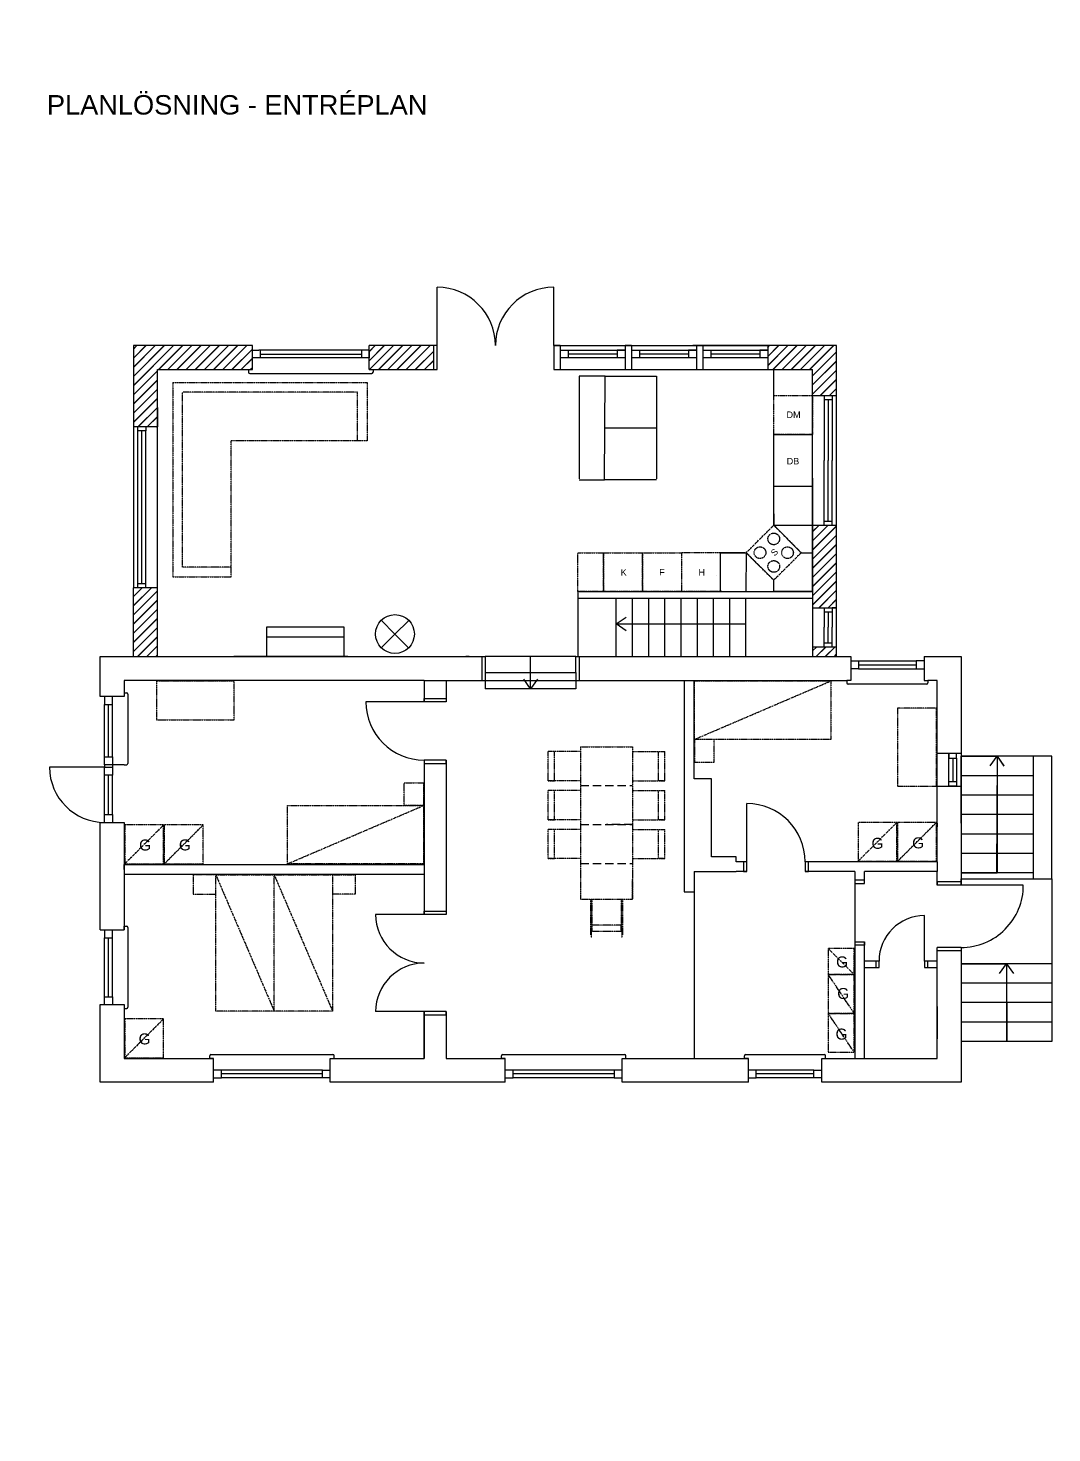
# Model space of a CAD drawing. Header units: millimetres. Extents: x -50011 to 90899, y -58634 to 500399.
# Drawn here: x 248 to 16039, y 220760 to 242429 of the extents above; entities that cross this region are included whole.
import ezdxf

# ---------------------------------------------------------------- set-up
doc = ezdxf.new("R2010")
doc.units = ezdxf.units.MM
doc.linetypes.add('DASHED', pattern=[19.05, 12.7, -6.35])
doc.linetypes.add('PHANTOM2', pattern=[31.75, 15.875, -3.175, 3.175, -3.175, 3.175, -3.175])
doc.layers.get('0').update_dxf_attribs({"color": 1})
for name, color, linetype in [('Angivelser', 7, 'Continuous'), ('Fönser - Revision', 1, 'Continuous'), ('Fönster', 1, 'Continuous'), ('Grundritningar', 1, 'Continuous'), ('Möbler', 4, 'PHANTOM2'), ('Rumsavdelare', 3, 'FENCELINE1')]:
    doc.layers.add(name, color=color, linetype=linetype)
doc.styles.get("Standard").update_dxf_attribs({"font": 'Arial.ttf', "height": 170})
doc.linetypes.add('FENCELINE1', pattern='A,6.35,-2.54,[133,ltypeshp.shx,S=2.54,R=0,X=-2.54,Y=0],-2.54,25.4', length=36.83)
doc.dimstyles.new('ISO-25', dxfattribs={"dimscale": 10, "dimtxt": 2.5, "dimasz": 15, "dimexe": 10, "dimexo": 0.625, "dimgap": 15, "dimtad": 1, "dimlfac": 0.001, "dimtxsty": 'Standard', "dimblk": 'OBLIQUE', "dimblk1": 'OBLIQUE', "dimblk2": 'OBLIQUE', "dimcen": 20, "dimdle": 10, "dimadec": 0, "dimazin": 0, "dimtfac": 1, "dimtmove": 0, "dimatfit": 3, "dimldrblk": 'OPEN90', "dimfxl": 1, "dimarcsym": 0})

# ---------------------------------------------------------------- blocks, each defined once
blk = doc.blocks.new('_Oblique')
at = {"color": 0, "linetype": 'ByBlock', "lineweight": -2}
blk.add_line((-0.5, -0.5), (0.5, 0.5), dxfattribs=at)

msp = doc.modelspace()

# ---------------------------------------------------------------- hatches: boundary and pattern name
at = {"layer": 'Grundritningar', "ltscale": 100}
h = msp.add_hatch(dxfattribs=at)
h.set_pattern_fill('JIS_LC_20', color=256, scale=5)
h.paths.add_polyline_path([(6428.375, 390745.568), (8139.969, 390745.568), (8139.969, 391115.568), (6058.375, 391115.568), (6058.375, 384896.461), (6058.375, 382416.461), (6058.375, 381356.461), (6428.375, 381356.461), (6428.375, 384896.461), (6428.375, 385196.461)])
h.paths.add_polyline_path([(12402.879, 391115.568), (11339.969, 391115.568), (11339.969, 390745.568), (11389.969, 390745.568), (12032.879, 390745.568), (12032.879, 386196.461), (12032.879, 385380.725), (12402.879, 385380.725), (12402.879, 385396.461), (12402.879, 390771.304)])
h.paths.add_polyline_path([(11812.612, 361164.769), (11812.612, 361509.033), (10749.702, 361509.033), (10749.702, 361139.033), (10799.702, 361139.033), (11442.612, 361139.033), (11442.612, 357714.769), (11442.612, 356899.033), (11812.612, 356899.033), (11812.612, 356914.769)])
h.paths.add_polyline_path([(4863.558, 361139.033), (5599.702, 361139.033), (5599.702, 361509.033), (4493.558, 361509.033), (4493.558, 356414.769), (4863.558, 356414.769), (4863.558, 356714.769)])
h.paths.add_polyline_path([(4863.558, 353934.769), (4493.558, 353934.769), (4493.558, 352874.769), (4863.558, 352874.769)])
h.paths.add_polyline_path([(6604.389, 331533.61), (5498.245, 331533.61), (5498.245, 330279.346), (5868.245, 330279.346), (5868.245, 331163.61), (6604.389, 331163.61)])
h.paths.add_polyline_path([(12817.299, 331533.61), (11754.389, 331533.61), (11754.389, 331163.61), (11804.389, 331163.61), (12447.299, 331163.61), (12447.299, 330763.61), (12447.299, 330763.61), (12817.299, 330763.61), (12817.299, 330779.346), (12817.299, 331189.346)])
h.paths.add_polyline_path([(12817.299, 328763.61), (12447.299, 328763.61), (12447.299, 327739.346), (12447.299, 327489.346), (12817.299, 327489.346)])
h.paths.add_polyline_path([(5868.245, 327799.346), (5498.245, 327799.346), (5498.245, 326739.346), (5868.245, 326739.346)])
h.paths.add_polyline_path([(13894.931, 305305.95), (12105.172, 305305.95), (12105.172, 304935.95), (12155.172, 304935.95), (13524.931, 304935.95), (13524.931, 304535.95), (13524.931, 304535.95), (13894.931, 304535.95), (13894.931, 304785.95)])
h.paths.add_polyline_path([(6955.172, 305305.95), (4569.931, 305305.95), (4569.931, 304935.95), (6955.172, 304935.95)])
h.paths.add_polyline_path([(2769.931, 305305.95), (1112.471, 305305.95), (1112.471, 304051.686), (1482.471, 304051.686), (1482.471, 304351.686), (1482.471, 304935.95), (2769.931, 304935.95)])
h.paths.add_polyline_path([(1482.471, 301571.686), (1112.471, 301571.686), (1112.471, 300141.686), (8104.931, 300141.686), (8104.931, 299394.682), (8474.931, 299394.682), (8474.931, 300511.686), (1482.471, 300511.686)])
h.paths.add_polyline_path([(13894.931, 302535.95), (13524.931, 302535.95), (13524.931, 300394.682), (13524.931, 300144.682), (13894.931, 300144.682)])
h.paths.add_polyline_path([(12176.583, 278428.432), (11806.583, 278428.432), (11806.583, 277404.168), (11806.583, 277154.168), (12176.583, 277154.168)])
h.paths.add_polyline_path([(12176.583, 281198.432), (11113.673, 281198.432), (11113.673, 280828.432), (11163.673, 280828.432), (11806.583, 280828.432), (11806.583, 280428.432), (11806.583, 280428.432), (12176.583, 280428.432), (12176.583, 280444.168), (12176.583, 280854.168)])
h.paths.add_polyline_path([(5963.673, 281198.432), (4711.334, 281198.432), (4711.334, 280828.432), (5963.673, 280828.432)])
h.paths.add_polyline_path([(2911.334, 281198.432), (1075.633, 281198.432), (1075.633, 279944.168), (1445.633, 279944.168), (1445.633, 280828.432), (2911.334, 280828.432)])
h.paths.add_polyline_path([(1445.633, 277464.168), (1075.633, 277464.168), (1075.633, 276404.168), (1445.633, 276404.168)])
h.paths.add_polyline_path([(12645.365, 259294.914), (11582.455, 259294.914), (11582.455, 258924.914), (11632.455, 258924.914), (12275.365, 258924.914), (12275.365, 258524.914), (12645.365, 258524.914), (12645.365, 258540.65), (12645.365, 258950.65)])
h.paths.add_polyline_path([(12645.365, 256524.914), (12275.365, 256524.914), (12275.365, 255500.65), (12275.365, 255250.65), (12645.365, 255250.65)])
h.paths.add_polyline_path([(3634.619, 259294.914), (1798.918, 259294.914), (1798.918, 258040.65), (2168.918, 258040.65), (2168.918, 258924.914), (3634.619, 258924.914)])
h.paths.add_polyline_path([(6432.455, 259294.914), (5434.619, 259294.914), (5434.619, 258924.914), (6432.455, 258924.914)])
h.paths.add_polyline_path([(2168.918, 255560.65), (1798.918, 255560.65), (1798.918, 254500.65), (2168.918, 254500.65)])
h.paths.add_polyline_path([(12718.912, 237531.632), (11656.001, 237531.632), (11656.001, 237161.632), (11706.001, 237161.632), (12348.912, 237161.632), (12348.912, 236761.632), (12718.912, 236761.632), (12718.912, 236777.368), (12718.912, 237187.368)])
h.paths.add_polyline_path([(3708.166, 237531.632), (1872.465, 237531.632), (1872.465, 236277.368), (2242.465, 236277.368), (2242.465, 237161.632), (3708.166, 237161.632)])
h.paths.add_polyline_path([(6506.001, 237531.632), (5508.166, 237531.632), (5508.166, 237161.632), (6506.001, 237161.632)])
h.paths.add_polyline_path([(2242.465, 233797.368), (1872.465, 233797.368), (1872.465, 232737.368), (2242.465, 232737.368)])
h.paths.add_polyline_path([(12718.912, 234761.632), (12348.912, 234761.632), (12348.912, 233737.368), (12348.912, 233487.368), (12718.912, 233487.368)])
h.paths.add_polyline_path([(12718.912, 232887.368), (12348.912, 232887.368), (12348.912, 232737.368), (12718.912, 232737.368)])
h.paths.add_polyline_path([(12204.872, 211409.63), (11141.961, 211409.63), (11141.961, 211039.63), (11191.961, 211039.63), (11834.872, 211039.63), (11834.872, 210639.63), (12204.872, 210639.63), (12204.872, 210655.366), (12204.872, 211065.366)])
h.paths.add_polyline_path([(12204.872, 208639.63), (11834.872, 208639.63), (11834.872, 207615.366), (11834.872, 207365.366), (12204.872, 207365.366)])
h.paths.add_polyline_path([(12204.872, 206765.366), (11834.872, 206765.366), (11834.872, 206615.366), (12204.872, 206615.366)])
h.paths.add_polyline_path([(2116.806, 211039.63), (3194.126, 211039.63), (3194.126, 211409.63), (1746.806, 211409.63), (1746.806, 210155.366), (2116.806, 210155.366)])
h.paths.add_polyline_path([(2116.806, 207675.366), (1746.806, 207675.366), (1746.806, 206615.366), (2116.806, 206615.366)])
h.paths.add_polyline_path([(5991.961, 211409.63), (4994.126, 211409.63), (4994.126, 211039.63), (5991.961, 211039.63)])
h.paths.add_polyline_path([(6163.577, 179246.954), (5165.741, 179246.954), (5165.741, 178876.954), (6163.577, 178876.954)])
h.paths.add_polyline_path([(3365.741, 179246.954), (1918.421, 179246.954), (1918.421, 177992.69), (2288.421, 177992.69), (2288.421, 178876.954), (3365.741, 178876.954)])
h.paths.add_polyline_path([(2288.421, 175512.69), (1918.421, 175512.69), (1918.421, 174452.69), (2288.421, 174452.69)])
h.paths.add_polyline_path([(12376.487, 179246.954), (11313.577, 179246.954), (11313.577, 178876.954), (11363.577, 178876.954), (12006.487, 178876.954), (12006.487, 178476.954), (12376.487, 178476.954), (12376.487, 178492.69), (12376.487, 178902.69)])
h.paths.add_polyline_path([(12376.487, 176476.954), (12006.487, 176476.954), (12006.487, 175452.69), (12006.487, 175202.69), (12376.487, 175202.69)])
h.paths.add_polyline_path([(12376.487, 174602.69), (12006.487, 174602.69), (12006.487, 174452.69), (12376.487, 174452.69)])
h.paths.add_polyline_path([(7536.154, 150197.712), (6079.149, 150197.712), (6079.149, 149827.712), (7536.154, 149827.712)])
h.paths.add_polyline_path([(4279.149, 150197.712), (2389.064, 150197.712), (2389.064, 148943.448), (2759.064, 148943.448), (2759.064, 149827.712), (4279.149, 149827.712)])
h.paths.add_polyline_path([(2759.064, 146463.448), (2389.064, 146463.448), (2389.064, 145403.448), (2759.064, 145403.448)])
h.paths.add_polyline_path([(13749.064, 147427.712), (13379.064, 147427.712), (13379.064, 146403.448), (13379.064, 146153.448), (13749.064, 146153.448)])
h.paths.add_polyline_path([(13749.064, 150197.712), (12686.154, 150197.712), (12686.154, 149827.712), (12736.154, 149827.712), (13379.064, 149827.712), (13379.064, 149427.712), (13749.064, 149427.712), (13749.064, 149443.448), (13749.064, 149853.448)])
h.paths.add_polyline_path([(13749.064, 145553.448), (13379.064, 145553.448), (13379.064, 145403.448), (13749.064, 145403.448)])
h.paths.add_polyline_path([(3398.249, 116388.187), (618.427, 116388.187), (618.427, 117448.187), (248.427, 117448.187), (248.427, 116018.187), (3398.249, 116018.187)])
h.paths.add_polyline_path([(2383.427, 121182.451), (248.427, 121182.451), (248.427, 119928.187), (618.427, 119928.187), (618.427, 120228.187), (618.427, 120812.451), (2383.427, 120812.451)])
h.paths.add_polyline_path([(6568.668, 121182.451), (4183.427, 121182.451), (4183.427, 120812.451), (6568.668, 120812.451)])
h.paths.add_polyline_path([(13508.427, 121182.451), (11718.668, 121182.451), (11718.668, 120812.451), (11768.668, 120812.451), (13138.427, 120812.451), (13138.427, 120412.451), (13508.427, 120412.451), (13508.427, 120428.187), (13508.427, 120838.187)])
h.paths.add_polyline_path([(13508.427, 118412.451), (13138.427, 118412.451), (13138.427, 117388.187), (13138.427, 117138.187), (13508.427, 117138.187)])
h.paths.add_polyline_path([(13508.427, 116538.187), (13138.427, 116538.187), (13138.427, 116388.187), (13508.427, 116388.187)])
h.paths.add_polyline_path([(768.422, 116451.806), (768.422, 116998.334), (418.125, 116998.334), (418.125, 116451.806)], flags=25)
h.paths.add_polyline_path([(765.467, 120017.7), (765.467, 120564.228), (415.171, 120564.228), (415.171, 120017.7)], flags=25)
h.paths.add_polyline_path([(764.875, 119734.923), (764.875, 120281.451), (414.579, 120281.451), (414.579, 119734.923)], flags=9)

# ---------------------------------------------------------------- linework, layer by layer
at = {"layer": 'Fönser - Revision', "ltscale": 100}
for p, q in [((8356.001, 237531.632), (8456.001, 237531.632)), ((9456.001, 237531.632), (9556.001, 237531.632)), ((10556.001, 237531.632), (10656.001, 237531.632)), ((11656.001, 237161.632), (11706.001, 237161.632))]:
    msp.add_line(p, q, dxfattribs=at)
at = {"layer": 'Fönster', "ltscale": 100}
for p, q in [((8456.001, 237531.632), (8456.001, 237161.632)), ((8456.001, 237531.632), (9456.001, 237531.632)), ((9556.001, 237531.632), (9556.001, 237161.632)), ((9556.001, 237531.632), (10556.001, 237531.632)), ((10656.001, 237531.632), (10656.001, 237161.632)), ((10656.001, 237531.632), (11656.001, 237531.632)), ((11656.001, 237531.632), (11656.001, 237161.632)), ((8456.001, 237461.632), (9456.001, 237461.632)), ((9456.001, 237461.632), (9336.001, 237461.632)), ((9336.001, 237461.632), (9336.001, 237341.632)), ((9456.001, 237461.632), (9456.001, 237341.632)), ((9556.001, 237461.632), (10556.001, 237461.632)), ((10556.001, 237461.632), (10436.001, 237461.632)), ((10436.001, 237461.632), (10436.001, 237341.632)), ((10556.001, 237461.632), (10556.001, 237341.632)), ((10656.001, 237461.632), (11656.001, 237461.632)), ((11656.001, 237461.632), (11536.001, 237461.632)), ((11536.001, 237461.632), (11536.001, 237341.632)), ((11656.001, 237461.632), (11656.001, 237341.632)), ((8456.001, 237161.632), (9456.001, 237161.632)), ((9556.001, 237161.632), (10556.001, 237161.632)), ((10656.001, 237161.632), (11656.001, 237161.632))]:
    msp.add_line(p, q, dxfattribs=at)
at = {"layer": 'Fönster'}
for p, q in [((9456.001, 237531.632), (9456.001, 237161.632)), ((10556.001, 237531.632), (10556.001, 237161.632)), ((8456.001, 237461.632), (8576.001, 237461.632)), ((8576.001, 237341.632), (8456.001, 237341.632)), ((8576.001, 237461.632), (8576.001, 237341.632)), ((9336.001, 237401.632), (8576.001, 237401.632)), ((9456.001, 237341.632), (8576.001, 237341.632)), ((9556.001, 237461.632), (9676.001, 237461.632)), ((9676.001, 237341.632), (9556.001, 237341.632)), ((9676.001, 237461.632), (9676.001, 237341.632)), ((10436.001, 237401.632), (9676.001, 237401.632)), ((10556.001, 237341.632), (9676.001, 237341.632)), ((10656.001, 237461.632), (10776.001, 237461.632)), ((10776.001, 237341.632), (10656.001, 237341.632)), ((10776.001, 237461.632), (10776.001, 237341.632)), ((11536.001, 237401.632), (10776.001, 237401.632)), ((11656.001, 237341.632), (10776.001, 237341.632))]:
    msp.add_line(p, q, dxfattribs=at)
at = {"layer": 'Grundritningar'}
for p, q in [((6556.001, 237531.632), (6556.001, 238431.632)), ((8356.001, 237531.632), (8356.001, 238431.632)), ((3708.166, 237531.632), (1872.465, 237531.632)), ((3708.166, 237161.632), (3708.166, 237531.632)), ((6556.001, 237531.632), (5508.166, 237531.632)), ((5508.166, 237161.632), (5508.166, 237531.632)), ((6506.001, 237161.632), (6506.001, 237531.632)), ((6556.001, 237161.632), (6556.001, 237531.632)), ((8456.001, 237531.632), (8356.001, 237531.632)), ((8356.001, 237531.632), (8356.001, 237161.632)), ((9556.001, 237531.632), (9456.001, 237531.632)), ((12718.912, 237531.632), (10499.007, 237531.632)), ((10656.001, 237531.632), (10556.001, 237531.632)), ((12718.912, 237011.632), (12718.912, 237531.632)), ((3708.166, 237461.632), (3808.166, 237461.632)), ((5508.166, 237341.632), (3708.166, 237341.632)), ((5408.166, 237461.632), (3808.166, 237461.632)), ((3828.166, 237461.632), (3828.166, 237341.632)), ((3828.166, 237401.632), (5388.166, 237401.632)), ((5388.166, 237461.632), (5388.166, 237341.632)), ((5508.166, 237461.632), (5408.166, 237461.632)), ((5508.166, 237461.632), (5508.166, 237341.632)), ((2242.465, 236401.632), (2242.465, 237161.632)), ((2242.465, 237161.632), (3708.166, 237161.632)), ((3648.166, 237161.632), (3648.166, 237121.632)), ((3668.166, 237101.632), (5548.166, 237101.632)), ((5508.166, 237161.632), (6556.001, 237161.632)), ((5568.166, 237161.632), (5568.166, 237121.632)), ((8356.001, 237161.632), (8456.001, 237161.632)), ((9456.001, 237161.632), (9556.001, 237161.632)), ((10556.001, 237161.632), (10656.001, 237161.632)), ((11225.856, 237161.632), (12348.912, 237161.632)), ((12718.912, 232737.368), (12718.912, 237187.368)), ((12528.912, 236761.632), (12528.912, 235761.632)), ((12528.912, 236761.632), (12528.912, 236701.632)), ((12528.912, 236701.632), (12648.912, 236701.632)), ((12588.912, 236701.632), (12588.912, 235761.632)), ((12648.912, 236761.632), (12648.912, 236701.632)), ((12648.912, 236761.632), (12648.912, 235761.632)), ((1942.465, 236217.368), (1942.465, 236277.368)), ((1942.465, 233857.368), (1942.465, 236217.368)), ((2062.465, 236217.368), (1942.465, 236217.368)), ((2002.465, 233857.368), (2002.465, 236217.368)), ((2062.465, 236277.368), (2062.465, 236217.368)), ((2062.465, 233857.368), (2062.465, 236217.368)), ((2242.465, 233797.368), (2242.465, 236277.368)), ((12528.912, 234761.632), (12528.912, 235761.632)), ((12588.912, 234821.632), (12588.912, 235761.632)), ((12648.912, 234761.632), (12648.912, 235761.632)), ((12348.912, 235487.368), (12348.912, 232737.368)), ((12528.912, 234761.632), (12528.912, 234821.632)), ((12528.912, 234821.632), (12648.912, 234821.632)), ((12648.912, 234761.632), (12648.912, 234821.632)), ((1942.465, 233797.368), (1942.465, 233857.368)), ((2062.465, 233857.368), (1942.465, 233857.368)), ((2062.465, 233797.368), (2062.465, 233857.368)), ((10865.261, 233985.165), (10865.261, 233985.165)), ((1872.465, 232737.368), (1872.465, 233797.368)), ((9320.52, 232737.368), (9320.52, 233637.368)), ((9570.52, 232737.368), (9570.52, 233637.368)), ((9820.52, 232737.368), (9820.52, 233637.368)), ((10070.52, 232737.368), (10070.52, 233637.368)), ((10320.52, 232737.368), (10320.52, 233637.368)), ((10570.52, 232737.368), (10570.52, 233637.368)), ((10820.52, 232737.368), (10820.52, 233637.368)), ((11070.52, 232737.368), (11070.52, 233637.368)), ((11320.52, 232737.368), (11320.52, 233637.368)), ((12528.912, 233487.368), (12528.912, 233187.368)), ((12528.912, 233487.368), (12528.912, 233427.368)), ((12528.912, 233427.368), (12648.912, 233427.368)), ((12588.912, 233427.368), (12588.912, 233187.368)), ((12648.912, 233487.368), (12648.912, 233427.368)), ((12648.912, 233487.368), (12648.912, 233187.368)), ((5695.512, 233295.504), (5906.367, 233082.103)), ((5906.367, 233082.103), (6119.768, 233292.959)), ((12528.912, 232887.368), (12528.912, 233187.368)), ((12588.912, 232947.368), (12588.912, 233187.368)), ((12648.912, 232887.368), (12648.912, 233187.368)), ((5906.367, 233082.103), (5692.967, 232871.247)), ((5906.367, 233082.103), (6117.223, 232868.702)), ((7048.912, 232737.368), (6998.912, 232737.368)), ((7248.912, 232737.368), (7248.912, 232367.368)), ((8748.912, 232737.368), (8748.912, 232367.368)), ((12528.912, 232887.368), (12528.912, 232947.368)), ((12528.912, 232947.368), (12648.912, 232947.368)), ((12648.912, 232887.368), (12648.912, 232947.368)), ((12937.835, 232737.368), (12937.835, 232367.368)), ((14067.835, 232737.368), (14067.835, 232367.368)), ((14067.835, 232737.368), (14067.835, 232667.368)), ((12937.835, 232667.368), (13057.835, 232667.368)), ((13057.835, 232547.368), (12937.835, 232547.368)), ((13057.835, 232667.368), (13057.835, 232547.368)), ((13057.835, 232667.368), (13947.835, 232667.368)), ((13057.835, 232607.368), (13947.835, 232607.368)), ((13057.835, 232547.368), (13947.835, 232547.368)), ((14067.835, 232667.368), (13947.835, 232667.368)), ((13947.835, 232667.368), (13947.835, 232547.368)), ((13947.835, 232547.368), (14067.835, 232547.368)), ((6358.912, 232367.368), (1728.912, 232367.368)), ((1728.912, 232367.368), (1728.912, 232117.368)), ((1728.912, 232367.368), (1728.912, 232117.368)), ((6358.912, 232367.368), (6358.912, 232037.368)), ((6358.912, 232367.368), (6698.912, 232367.368)), ((6358.912, 232367.368), (6358.912, 232037.368)), ((6698.912, 232367.368), (6698.912, 232037.368)), ((6698.912, 232367.368), (7648.912, 232367.368)), ((6998.912, 232367.368), (7048.912, 232367.368)), ((8698.912, 232367.368), (10368.912, 232367.368)), ((9448.912, 232367.368), (9498.912, 232367.368)), ((10368.912, 232367.368), (10518.912, 232368.204)), ((10368.912, 232367.368), (10368.912, 229107.368)), ((10518.912, 230847.368), (10518.912, 232368.204)), ((10518.912, 232368.204), (12877.835, 232368.204)), ((12937.835, 232367.368), (12877.835, 232367.368)), ((12877.835, 232367.368), (12877.835, 232327.368)), ((14107.835, 232307.368), (12897.835, 232307.368)), ((14067.835, 232367.368), (14127.835, 232367.368)), ((14127.835, 232367.368), (14127.835, 232327.368)), ((14268.912, 231767.368), (14268.912, 232368.204)), ((1728.912, 232117.368), (1358.912, 232117.368)), ((1428.912, 232117.368), (1428.912, 231997.368)), ((1548.912, 231997.368), (1548.912, 232117.368)), ((1728.912, 232177.368), (1768.912, 232177.368)), ((1788.912, 232157.368), (1788.912, 231087.368)), ((6358.912, 232037.368), (6358.912, 232087.368)), ((6358.912, 232087.368), (6698.912, 232087.368)), ((6698.912, 232087.368), (6698.912, 232037.368)), ((1428.912, 231997.368), (1548.912, 231997.368)), ((1428.912, 231187.368), (1428.912, 231997.368)), ((1488.912, 231187.368), (1488.912, 231997.368)), ((1548.912, 231187.368), (1548.912, 231997.368)), ((6358.912, 232037.368), (5458.912, 232037.368)), ((6698.912, 232037.368), (6358.912, 232037.368)), ((14268.912, 229567.368), (14268.912, 231767.368)), ((14268.912, 229567.368), (14268.912, 231767.368)), ((14268.912, 231536.531), (14268.912, 231596.531)), ((14638.912, 231237.368), (14268.912, 231237.368)), ((14448.912, 230737.368), (14448.912, 231237.368)), ((14448.912, 231237.368), (14448.912, 231167.368)), ((14568.912, 231167.368), (14568.912, 231237.368)), ((1428.912, 231067.368), (1428.912, 231187.368)), ((1428.912, 231187.368), (1548.912, 231187.368)), ((1728.912, 231067.368), (1428.912, 231067.368)), ((1428.912, 231067.368), (1428.912, 231027.368)), ((1428.912, 231027.368), (1548.912, 231027.368)), ((1428.912, 230907.368), (1428.912, 231027.368)), ((1548.912, 231187.368), (1548.912, 231067.368)), ((1548.912, 231067.368), (1548.912, 231027.368)), ((1548.912, 231027.368), (1548.912, 230907.368)), ((1728.912, 231067.368), (1768.912, 231067.368)), ((6358.912, 231137.368), (6358.912, 228757.368)), ((6358.912, 231137.368), (6358.912, 231087.368)), ((6698.912, 231137.368), (6358.912, 231137.368)), ((6358.912, 231087.368), (6698.912, 231087.368)), ((6698.912, 231137.368), (6698.912, 228757.368)), ((6698.912, 231087.368), (6698.912, 231137.368)), ((14448.912, 231167.368), (14568.912, 231167.368)), ((14508.912, 231167.368), (14508.912, 230807.368)), ((14568.912, 231167.368), (14568.912, 230807.368)), ((15748.912, 231197.368), (14638.912, 231197.368)), ((14638.912, 230167.368), (14638.912, 231197.368)), ((14638.912, 231197.368), (15193.912, 231197.368)), ((16038.912, 231197.368), (15748.912, 231197.368)), ((15748.912, 231197.368), (15748.912, 229308.922)), ((15748.912, 231197.368), (15748.912, 230897.368)), ((16038.912, 229308.922), (16038.912, 231197.368)), ((1548.912, 230907.368), (1428.912, 230907.368)), ((1428.912, 230297.368), (1428.912, 230907.368)), ((1488.912, 230297.368), (1488.912, 230907.368)), ((1548.912, 230297.368), (1548.912, 230907.368)), ((10788.912, 230847.368), (10518.912, 230847.368)), ((10788.912, 229647.368), (10788.912, 230847.368)), ((14448.912, 230737.368), (14448.912, 230807.368)), ((14448.912, 230807.368), (14568.912, 230807.368)), ((14568.912, 230807.368), (14568.912, 230737.368)), ((15748.912, 230897.368), (14638.912, 230897.368)), ((15748.912, 230897.368), (15748.912, 230597.368)), ((14268.912, 230737.368), (14638.912, 230737.368)), ((14568.912, 230737.368), (14448.912, 230737.368)), ((15748.912, 230597.368), (14638.912, 230597.368)), ((15748.912, 230597.368), (15748.912, 230297.368)), ((11333.638, 229567.368), (11333.638, 230467.368)), ((1358.912, 230177.368), (1728.912, 230177.368)), ((1428.912, 230177.368), (1428.912, 230297.368)), ((1428.912, 230297.368), (1548.912, 230297.368)), ((1548.912, 230297.368), (1548.912, 230177.368)), ((1728.912, 230177.368), (1728.912, 228517.368)), ((14268.912, 230167.368), (14268.912, 230107.368)), ((15748.912, 230297.368), (14638.912, 230297.368)), ((15748.912, 230297.368), (15748.912, 229997.368)), ((15748.912, 229997.368), (14638.912, 229997.368)), ((15748.912, 229997.368), (15748.912, 229697.368)), ((1728.912, 229452.368), (1728.912, 229527.368)), ((1728.912, 229527.368), (6358.912, 229527.368)), ((1728.912, 229527.368), (1728.912, 229457.368)), ((1728.912, 229487.368), (1728.912, 229452.368)), ((11168.912, 229647.368), (10788.912, 229647.368)), ((11168.912, 229567.368), (11168.912, 229647.368)), ((11333.638, 229567.368), (11168.912, 229567.368)), ((11333.638, 229567.368), (11283.638, 229567.368)), ((11283.638, 229567.368), (11283.638, 229417.368)), ((11333.638, 229417.368), (11333.638, 229567.368)), ((14268.912, 229567.368), (12233.638, 229567.368)), ((12233.638, 229567.368), (12233.638, 229417.368)), ((12283.638, 229567.368), (12233.638, 229567.368)), ((12283.638, 229417.368), (12283.638, 229567.368)), ((14268.912, 229567.368), (14268.912, 229417.368)), ((15748.912, 229697.368), (14638.912, 229697.368)), ((15748.912, 229697.368), (15748.912, 229397.368)), ((1728.912, 229452.368), (1728.912, 229377.368)), ((1728.912, 229377.368), (6358.912, 229377.368)), ((10518.912, 229417.368), (10518.912, 229107.368)), ((10518.912, 229417.368), (11168.912, 229417.368)), ((11333.638, 229417.368), (11168.912, 229417.368)), ((11283.638, 229417.368), (11333.638, 229417.368)), ((12998.912, 229417.368), (12233.638, 229417.368)), ((12233.638, 229417.368), (12283.638, 229417.368)), ((12998.912, 229417.368), (12998.912, 229234.394)), ((13148.912, 229284.394), (12998.912, 229284.394)), ((12998.912, 229284.394), (12998.912, 229234.394)), ((13148.912, 229234.394), (13148.912, 229417.368)), ((14268.912, 229417.368), (13148.912, 229417.368)), ((13148.912, 229234.394), (13148.912, 229284.394)), ((14268.912, 229208.922), (14268.912, 229417.368)), ((15748.912, 229397.368), (14638.912, 229397.368)), ((14638.912, 229397.368), (15193.912, 229397.368)), ((14638.912, 229208.922), (14638.912, 229308.922)), ((14638.912, 229308.922), (16038.912, 229308.922)), ((16038.912, 229308.922), (16038.912, 227997.368)), ((10368.912, 229107.368), (10518.912, 229107.368)), ((12998.912, 229234.394), (13148.912, 229234.394)), ((14638.912, 229258.922), (14268.912, 229258.922)), ((14268.912, 229258.922), (14268.912, 229208.922)), ((14638.912, 229208.922), (14268.912, 229208.922)), ((14638.912, 229208.922), (14638.912, 229258.922)), ((15598.195, 229208.922), (14638.912, 229208.922)), ((6358.912, 228757.368), (5608.912, 228757.368)), ((6358.912, 228757.368), (6358.912, 228807.368)), ((6358.912, 228807.368), (6698.912, 228807.368)), ((6698.912, 228757.368), (6358.912, 228757.368)), ((6698.912, 228807.368), (6698.912, 228757.368)), ((14075.199, 228037.368), (14075.199, 228739.368)), ((1358.912, 228517.368), (1728.912, 228517.368)), ((1358.912, 228517.368), (1428.912, 228517.368)), ((1428.912, 228517.368), (1428.912, 228397.368)), ((1548.912, 228397.368), (1548.912, 228517.368)), ((1728.912, 228517.368), (1728.912, 228577.368)), ((1728.912, 228577.368), (1768.912, 228577.368)), ((1788.912, 228557.368), (1788.912, 227327.368)), ((1428.912, 228397.368), (1548.912, 228397.368)), ((1428.912, 227487.368), (1428.912, 228397.368)), ((1488.912, 227487.368), (1488.912, 228397.368)), ((1548.912, 227487.368), (1548.912, 228397.368)), ((12998.912, 228334.394), (12998.912, 226537.368)), ((12998.912, 228334.394), (13148.912, 228334.394)), ((13148.912, 228284.394), (12998.912, 228284.394)), ((13148.912, 226537.368), (13148.912, 228334.394)), ((13148.912, 228334.394), (13148.912, 228284.394)), ((14268.912, 226537.368), (14268.912, 228247.368)), ((14638.912, 228247.368), (14268.912, 228247.368)), ((14268.912, 228197.368), (14268.912, 228247.368)), ((14638.912, 228197.368), (14268.912, 228197.368)), ((14638.912, 228247.368), (14638.912, 228197.368)), ((13373.199, 228037.368), (13148.912, 228037.368)), ((13373.199, 228037.368), (13323.199, 228037.368)), ((13323.199, 228037.368), (13323.199, 227937.368)), ((13373.199, 227937.368), (13373.199, 228037.368)), ((14268.912, 228037.368), (14075.199, 228037.368)), ((14075.199, 228037.368), (14075.199, 227937.368)), ((14125.199, 227937.368), (14125.199, 228037.368)), ((16038.912, 227997.368), (14638.912, 227997.368)), ((14638.912, 227997.368), (15338.912, 227997.368)), ((16038.912, 227997.368), (16038.912, 227697.368)), ((13148.912, 227937.368), (13373.199, 227937.368)), ((13323.199, 227937.368), (13373.199, 227937.368)), ((14075.199, 227937.368), (14268.912, 227937.368)), ((14075.199, 227937.368), (14125.199, 227937.368)), ((16038.912, 227697.368), (14638.912, 227697.368)), ((16038.912, 227697.368), (16038.912, 227397.368)), ((1358.912, 227367.368), (1728.912, 227367.368)), ((1358.912, 227367.368), (1428.912, 227367.368)), ((1428.912, 227367.368), (1428.912, 227487.368)), ((1428.912, 227487.368), (1548.912, 227487.368)), ((1548.912, 227487.368), (1548.912, 227367.368)), ((1728.912, 227367.368), (1728.912, 226537.368)), ((1728.912, 227367.368), (1728.912, 227307.368)), ((14268.912, 227339.368), (14268.912, 226839.368)), ((16038.912, 227397.368), (14638.912, 227397.368)), ((16038.912, 227397.368), (16038.912, 227097.368)), ((1728.912, 227307.368), (1768.912, 227307.368)), ((6358.912, 227257.368), (5608.912, 227257.368)), ((6358.912, 227257.368), (6358.912, 226537.368)), ((6358.912, 226537.368), (6358.912, 227257.368)), ((6358.912, 227257.368), (6358.912, 227207.368)), ((6698.912, 227257.368), (6358.912, 227257.368)), ((6358.912, 227207.368), (6698.912, 227207.368)), ((6698.912, 227257.368), (6698.912, 226537.368)), ((6698.912, 227207.368), (6698.912, 227257.368)), ((16038.912, 227097.368), (14638.912, 227097.368)), ((16038.912, 227097.368), (16038.912, 226797.368)), ((16038.912, 226797.368), (14638.912, 226797.368)), ((1728.912, 226537.368), (3108.912, 226537.368)), ((3048.912, 226537.368), (3048.912, 226577.368)), ((3108.912, 226537.368), (3048.912, 226537.368)), ((3068.912, 226597.368), (4948.912, 226597.368)), ((3108.912, 226167.368), (3108.912, 226537.368)), ((4908.912, 226537.368), (6358.912, 226537.368)), ((4908.912, 226167.368), (4908.912, 226537.368)), ((4908.912, 226537.368), (4968.912, 226537.368)), ((4968.912, 226537.368), (4968.912, 226577.368)), ((6698.912, 226537.368), (7608.912, 226537.368)), ((7548.912, 226537.368), (7548.912, 226577.368)), ((7608.912, 226537.368), (7548.912, 226537.368)), ((7568.912, 226597.368), (9448.912, 226597.368)), ((7608.912, 226167.368), (7608.912, 226537.368)), ((9408.912, 226537.368), (11358.912, 226537.368)), ((9408.912, 226167.368), (9408.912, 226537.368)), ((9408.912, 226537.368), (9468.912, 226537.368)), ((9468.912, 226537.368), (9468.912, 226577.368)), ((11298.912, 226537.368), (11298.912, 226577.368)), ((11358.912, 226537.368), (11298.912, 226537.368)), ((11318.912, 226597.368), (12528.912, 226597.368)), ((11358.912, 226167.368), (11358.912, 226537.368)), ((12488.912, 226537.368), (12998.912, 226537.368)), ((12488.912, 226167.368), (12488.912, 226537.368)), ((12488.912, 226537.368), (12548.912, 226537.368)), ((12548.912, 226537.368), (12548.912, 226577.368)), ((12998.912, 226537.368), (13148.912, 226537.368)), ((13148.912, 226537.368), (14268.912, 226537.368)), ((3228.912, 226357.368), (3108.912, 226357.368)), ((3108.912, 226167.368), (3108.912, 226237.368)), ((3108.912, 226237.368), (3228.912, 226237.368)), ((3228.912, 226237.368), (3228.912, 226357.368)), ((4788.912, 226357.368), (3228.912, 226357.368)), ((4788.912, 226297.368), (3228.912, 226297.368)), ((4788.912, 226237.368), (3228.912, 226237.368)), ((4788.912, 226237.368), (4788.912, 226357.368)), ((4788.912, 226357.368), (4908.912, 226357.368)), ((4908.912, 226237.368), (4788.912, 226237.368)), ((7728.912, 226357.368), (7608.912, 226357.368)), ((7608.912, 226167.368), (7608.912, 226237.368)), ((7608.912, 226237.368), (7728.912, 226237.368)), ((7728.912, 226237.368), (7728.912, 226357.368)), ((9288.912, 226357.368), (7728.912, 226357.368)), ((9288.912, 226297.368), (7728.912, 226297.368)), ((9288.912, 226237.368), (7728.912, 226237.368)), ((9408.912, 226357.368), (9288.912, 226357.368)), ((9288.912, 226357.368), (9288.912, 226237.368)), ((9288.912, 226237.368), (9408.912, 226237.368)), ((9408.912, 226237.368), (9408.912, 226357.368)), ((11478.912, 226357.368), (11358.912, 226357.368)), ((11358.912, 226167.368), (11358.912, 226237.368)), ((11358.912, 226237.368), (11478.912, 226237.368)), ((11478.912, 226237.368), (11478.912, 226357.368)), ((12368.912, 226357.368), (11478.912, 226357.368)), ((12368.912, 226297.368), (11478.912, 226297.368)), ((12368.912, 226237.368), (11478.912, 226237.368)), ((12368.912, 226237.368), (12368.912, 226357.368)), ((12368.912, 226357.368), (12488.912, 226357.368)), ((12488.912, 226237.368), (12368.912, 226237.368))]:
    msp.add_line(p, q, dxfattribs=at)
at = {"layer": 'Grundritningar', "ltscale": 100}
for p, q in [((1872.465, 237531.632), (1872.465, 236101.632)), ((2242.465, 232737.368), (2242.465, 237161.632)), ((8748.912, 237161.632), (11748.912, 237161.632)), ((12348.912, 233737.368), (12348.912, 237161.632)), ((12348.912, 236761.632), (12718.912, 236761.632)), ((12718.912, 234297.368), (12718.912, 236777.368)), ((2242.465, 236577.368), (2242.465, 236277.368)), ((2242.465, 236277.368), (1872.465, 236277.368)), ((1872.465, 236277.368), (1872.465, 233797.368)), ((12348.912, 234761.632), (12718.912, 234761.632)), ((9124.648, 234237.368), (9124.648, 234337.368)), ((2242.465, 233797.368), (1872.465, 233797.368)), ((8724.648, 233737.368), (8724.648, 233637.368)), ((8724.648, 233637.368), (12348.912, 233637.368)), ((8748.912, 233737.368), (12348.912, 233737.368)), ((12348.912, 233487.368), (12718.912, 233487.368)), ((5179.153, 232737.368), (3421.153, 232737.368)), ((7298.912, 232737.368), (7298.912, 232487.368)), ((8698.912, 232737.368), (7298.912, 232737.368)), ((8698.912, 232487.368), (8698.912, 232737.368)), ((12348.912, 232887.368), (12718.912, 232887.368)), ((14067.835, 232737.368), (14638.912, 232737.368)), ((7298.912, 232487.368), (8698.912, 232487.368)), ((7298.912, 232487.368), (7298.912, 232237.368)), ((8698.912, 232487.368), (8698.912, 232237.368)), ((14268.912, 232368.204), (14127.835, 232367.368)), ((8698.912, 232237.368), (7298.912, 232237.368)), ((1428.912, 231027.368), (578.912, 231027.368))]:
    msp.add_line(p, q, dxfattribs=at)
at = {"layer": 'Grundritningar'}
for points in [[(1358.912, 232117.368), (1358.912, 232737.368), (7298.912, 232737.368)], [(8698.912, 232737.368), (12937.835, 232737.368)], [(14638.912, 232737.368), (14638.912, 229208.922)], [(1358.912, 228517.368), (1358.912, 230177.368)], [(14638.912, 228247.368), (14638.912, 226167.368), (12488.912, 226167.368)], [(3108.912, 226167.368), (1358.912, 226167.368), (1358.912, 227367.368)], [(7608.912, 226167.368), (4908.912, 226167.368)], [(11358.912, 226167.368), (9408.912, 226167.368)]]:
    msp.add_lwpolyline(points, dxfattribs=at)
at = {"layer": 'Grundritningar', "ltscale": 20}
msp.add_circle((5906.367, 233082.103), 300, dxfattribs=at)
at = {"layer": 'Grundritningar'}
for centre, radius, start, end in [((6556.001, 237531.632), 900, 0, 90), ((8356.001, 237531.632), 900, 90, 180), ((3668.166, 237121.632), 20, 180, 270), ((5548.166, 237121.632), 20, 270, 0), ((12897.835, 232327.368), 20, 180, 270), ((14107.835, 232327.368), 20, 270, 0), ((1768.912, 232157.368), 20, 0, 90), ((6358.912, 232037.368), 900, 180, 270), ((1768.912, 231087.368), 20, 270, 0), ((11333.638, 229567.368), 900, 0, 90), ((14639.709, 229205.859), 958.491, 269.95234, 0.1831397), ((6358.912, 228757.368), 750, 180, 270), ((14075.199, 228037.368), 702, 90, 180), ((1768.912, 228557.368), 20, 0, 90), ((6358.912, 227257.368), 750, 90, 180), ((1768.912, 227327.368), 20, 270, 0), ((3068.912, 226577.368), 20, 90, 180), ((4948.912, 226577.368), 20, 0, 90), ((7568.912, 226577.368), 20, 90, 180), ((9448.912, 226577.368), 20, 0, 90), ((11318.912, 226577.368), 20, 90, 180), ((12528.912, 226577.368), 20, 0, 90)]:
    msp.add_arc(centre, radius, start, end, dxfattribs=at)
at = {"layer": 'Grundritningar', "ltscale": 100}
msp.add_arc((1428.912, 231027.368), 850, 180, 270, dxfattribs=at)
at = {"layer": 'Möbler', "ltscale": 100}
for p, q in [((11748.912, 236761.632), (11748.912, 237161.632)), ((11748.912, 237161.632), (12348.912, 237161.632)), ((9148.912, 237061.632), (8748.912, 237061.632)), ((8748.912, 237061.632), (8748.912, 235461.632)), ((9137.483, 235461.637), (9148.912, 237061.632)), ((9148.912, 237061.632), (9938.912, 237061.632)), ((9938.912, 237061.632), (9938.912, 235461.632)), ((9148.912, 236261.632), (9938.912, 236261.632)), ((11748.912, 235361.632), (11748.912, 236161.632)), ((11748.912, 236161.632), (12348.912, 236161.632)), ((8748.912, 235461.632), (9137.483, 235461.637)), ((9938.912, 235461.632), (9137.483, 235461.637)), ((11748.912, 234761.632), (11748.912, 235361.632)), ((11748.912, 235361.632), (12348.912, 235361.632)), ((11748.912, 234937.368), (11748.912, 234761.632)), ((11748.912, 234761.632), (12173.176, 234337.368)), ((11748.912, 234761.632), (12348.912, 234761.632)), ((11300.383, 234337.368), (10924.647, 234337.368)), ((10924.647, 234337.368), (10924.647, 233737.368)), ((10924.647, 234337.368), (11324.647, 234337.368)), ((11324.647, 234337.368), (11320.52, 233737.368)), ((11748.912, 233913.104), (11324.647, 234337.368)), ((12173.176, 234337.368), (12348.912, 234337.368)), ((12348.912, 234337.368), (12348.912, 233737.368)), ((11748.912, 233737.368), (11748.912, 233913.104)), ((12348.912, 233737.368), (11748.912, 233737.368)), ((12718.912, 233487.368), (12648.912, 233487.368)), ((5124.196, 233187.368), (3924.196, 233187.368)), ((3924.196, 233187.368), (3924.196, 233037.368)), ((5124.196, 233037.368), (5124.196, 233187.368)), ((3924.196, 233037.368), (5124.196, 233037.368)), ((3924.196, 233037.368), (3924.196, 232737.368)), ((5124.196, 232737.368), (5124.196, 233037.368))]:
    msp.add_line(p, q, dxfattribs=at)
at = {"layer": 'Möbler'}
for p, q in [((2479.746, 236964.335), (3379.746, 236964.335)), ((2479.746, 236964.335), (2479.746, 236064.335)), ((3379.746, 236964.335), (5479.746, 236964.335)), ((5479.746, 236964.335), (5479.746, 236064.335)), ((5329.746, 236814.335), (2629.746, 236814.335)), ((2629.746, 234114.335), (2629.746, 236814.335)), ((5329.746, 236064.335), (5329.746, 236814.335)), ((2479.746, 236064.335), (2479.746, 233964.335)), ((5479.746, 236064.335), (3379.746, 236064.335)), ((3379.746, 233964.335), (3379.746, 236064.335)), ((10924.647, 234337.368), (10324.648, 234337.368)), ((3379.746, 234114.335), (2629.746, 234114.335)), ((2479.746, 233964.335), (3379.746, 233964.335)), ((10948.912, 233737.368), (10348.912, 233737.368)), ((2228.912, 232357.368), (2228.912, 231757.368)), ((3428.912, 232357.368), (2228.912, 232357.368)), ((3428.912, 231757.368), (3428.912, 232357.368)), ((10528.912, 232358.204), (12628.912, 232358.204)), ((10528.912, 231458.204), (10528.912, 232358.204)), ((10528.912, 231458.204), (12628.912, 232358.204)), ((12628.912, 232358.204), (12628.912, 231458.204)), ((14258.912, 231937.368), (13658.912, 231937.368)), ((13658.912, 231937.368), (13658.912, 230737.368)), ((14258.912, 230737.368), (14258.912, 231937.368)), ((2228.912, 231757.368), (3428.912, 231757.368)), ((12628.912, 231458.204), (10528.912, 231458.204)), ((10528.912, 231458.204), (10528.912, 231108.204)), ((10828.912, 231108.204), (10828.912, 231458.204)), ((8268.912, 230818.976), (8268.912, 231268.976)), ((8768.912, 231268.976), (8268.912, 231268.976)), ((8368.912, 230818.976), (8368.912, 231268.976)), ((8768.912, 231343.976), (9568.912, 231343.976)), ((8768.912, 231343.976), (8768.912, 228993.976)), ((9568.912, 231343.976), (9568.912, 228993.976)), ((9568.912, 231268.976), (10068.912, 231268.976)), ((9968.912, 230818.976), (9968.912, 231268.976)), ((10068.912, 230818.976), (10068.912, 231268.976)), ((10528.912, 231108.204), (10828.912, 231108.204)), ((6048.912, 230437.368), (6048.912, 230787.368)), ((6048.912, 230787.368), (6348.912, 230787.368)), ((6348.912, 230787.368), (6348.912, 230437.368)), ((8768.912, 230818.976), (8268.912, 230818.976)), ((8268.912, 230818.976), (8368.912, 230818.976)), ((9568.912, 230818.976), (10068.912, 230818.976)), ((10068.912, 230818.976), (9968.912, 230818.976)), ((8268.912, 230218.976), (8268.912, 230668.976)), ((8768.912, 230668.976), (8268.912, 230668.976)), ((8368.912, 230218.976), (8368.912, 230668.976)), ((9568.912, 230668.976), (10068.912, 230668.976)), ((9968.912, 230218.976), (9968.912, 230668.976)), ((10068.912, 230218.976), (10068.912, 230668.976)), ((13658.912, 230737.368), (14258.912, 230737.368)), ((4248.912, 230437.368), (6348.912, 230437.368)), ((4248.912, 229537.368), (4248.912, 230437.368)), ((4248.912, 229537.368), (6348.912, 230437.368)), ((6348.912, 230437.368), (6048.912, 230437.368)), ((6348.912, 230437.368), (6348.912, 229537.368)), ((2338.912, 230137.368), (1738.912, 230137.368)), ((1738.912, 230137.368), (1738.912, 229537.368)), ((2338.912, 230137.368), (1738.912, 229537.368)), ((2338.912, 229537.368), (2338.912, 230137.368)), ((2948.912, 230137.368), (2348.912, 230137.368)), ((2348.912, 230137.368), (2348.912, 229537.368)), ((2348.912, 229537.368), (2948.912, 230137.368)), ((2948.912, 229537.368), (2948.912, 230137.368)), ((8768.912, 230218.976), (8268.912, 230218.976)), ((8268.912, 230218.976), (8368.912, 230218.976)), ((8768.912, 230143.976), (8768.912, 230068.976)), ((9568.912, 230218.976), (10068.912, 230218.976)), ((10068.912, 230218.976), (9968.912, 230218.976)), ((13648.912, 230177.368), (13048.912, 230177.368)), ((13048.912, 230177.368), (13048.912, 229577.368)), ((13648.912, 230177.368), (13048.912, 229577.368)), ((13648.912, 229577.368), (13648.912, 230177.368)), ((14258.912, 230177.368), (13658.912, 230177.368)), ((13658.912, 230177.368), (13658.912, 229577.368)), ((13658.912, 229577.368), (14258.912, 230177.368)), ((14258.912, 229577.368), (14258.912, 230177.368)), ((8268.912, 229618.976), (8268.912, 230068.976)), ((8768.912, 230068.976), (8268.912, 230068.976)), ((8368.912, 229618.976), (8368.912, 230068.976)), ((9568.912, 230068.976), (10068.912, 230068.976)), ((9968.912, 229618.976), (9968.912, 230068.976)), ((10068.912, 229618.976), (10068.912, 230068.976)), ((1738.912, 229537.368), (2338.912, 229537.368)), ((2348.912, 229537.368), (2948.912, 229537.368)), ((6348.912, 229537.368), (4248.912, 229537.368)), ((8768.912, 229618.976), (8268.912, 229618.976)), ((8268.912, 229618.976), (8368.912, 229618.976)), ((9568.912, 229618.976), (10068.912, 229618.976)), ((10068.912, 229618.976), (9968.912, 229618.976)), ((13048.912, 229577.368), (13648.912, 229577.368)), ((13658.912, 229577.368), (14258.912, 229577.368)), ((3143.912, 229367.368), (2793.912, 229367.368)), ((2793.912, 229367.368), (2793.912, 229067.368)), ((3143.912, 227267.368), (3143.912, 229367.368)), ((3143.912, 229367.368), (4043.912, 229367.368)), ((3143.912, 229367.368), (4043.912, 227267.368)), ((4043.912, 227267.368), (4043.912, 229367.368)), ((4043.912, 229367.368), (4943.912, 229367.368)), ((4043.912, 229367.368), (4943.912, 227267.368)), ((4943.912, 229367.368), (4943.912, 227267.368)), ((4943.912, 229367.368), (5293.912, 229367.368)), ((5293.912, 229367.368), (5293.912, 229067.368)), ((9568.912, 228993.976), (9568.912, 229293.976)), ((2793.912, 229067.368), (3143.912, 229067.368)), ((5293.912, 229067.368), (4943.912, 229067.368)), ((8768.912, 228993.976), (9568.912, 228993.976)), ((8923.912, 228993.976), (8923.912, 228443.976)), ((8933.912, 228993.976), (8933.912, 228393.976)), ((8943.912, 228993.976), (8943.912, 228493.976)), ((9393.912, 228993.976), (9393.912, 228493.976)), ((9393.912, 228993.976), (9403.912, 228993.976)), ((9403.912, 228993.976), (9403.912, 228393.976)), ((9403.912, 228993.976), (9413.912, 228993.976)), ((9413.912, 228993.976), (9413.912, 228443.976)), ((9393.912, 228593.976), (8943.912, 228593.976)), ((9393.912, 228493.976), (8943.912, 228493.976)), ((9393.912, 228493.976), (9393.912, 228593.976)), ((12988.912, 228231.088), (12588.912, 228231.088)), ((12588.912, 228231.088), (12588.912, 227831.088)), ((12988.912, 227831.088), (12588.912, 228231.088)), ((12988.912, 227831.088), (12988.912, 228231.088)), ((12988.912, 227831.088), (12588.912, 227831.088)), ((12588.912, 227831.088), (12588.912, 227231.088)), ((12988.912, 227231.088), (12588.912, 227831.088)), ((12588.912, 227831.088), (12988.912, 227831.088)), ((12988.912, 227231.088), (12988.912, 227831.088)), ((2338.912, 227147.368), (1738.912, 227147.368)), ((1738.912, 227147.368), (1738.912, 226547.368)), ((2338.912, 227147.368), (1738.912, 226547.368)), ((2338.912, 226547.368), (2338.912, 227147.368)), ((4043.912, 227267.368), (3143.912, 227267.368)), ((4943.912, 227267.368), (4043.912, 227267.368)), ((12988.912, 227231.088), (12588.912, 227231.088)), ((12588.912, 227231.088), (12588.912, 226631.088)), ((12988.912, 226631.088), (12588.912, 227231.088)), ((12588.912, 227231.088), (12988.912, 227231.088)), ((12988.912, 226631.088), (12988.912, 227231.088)), ((1738.912, 226547.368), (2338.912, 226547.368)), ((12588.912, 226631.088), (12988.912, 226631.088))]:
    msp.add_line(p, q, dxfattribs=at)
at = {"layer": 'Möbler', "linetype": 'DASHED', "ltscale": 10}
for p, q in [((8768.912, 230743.976), (9568.912, 230743.976)), ((8768.912, 230143.976), (9568.912, 230143.976)), ((9568.912, 230143.976), (9168.912, 230143.976)), ((8768.912, 229543.976), (9568.912, 229543.976))]:
    msp.add_line(p, q, dxfattribs=at)
at = {"layer": 'Möbler'}
for points in [[(12348.912, 236161.632), (11748.912, 236161.632), (11748.912, 236761.632), (12348.912, 236761.632)], [(12173.176, 234337.368), (11748.912, 233913.104), (11324.647, 234337.368), (11748.912, 234761.632)], [(9124.648, 233737.368), (8724.648, 233737.368), (8724.648, 234337.368), (9124.648, 234337.368)], [(9724.648, 233737.368), (9124.648, 233737.368), (9124.648, 234337.368), (9724.648, 234337.368)], [(10324.648, 233737.368), (9724.648, 233737.368), (9724.648, 234337.368), (10324.648, 234337.368)]]:
    msp.add_lwpolyline(points, close=True, dxfattribs=at)
for centre in [(11748.912, 234549.5), (11536.779, 234337.368), (11961.044, 234337.368), (11748.912, 234125.236)]:
    msp.add_circle(centre, 90, dxfattribs=at)
at = {"layer": 'Rumsavdelare', "ltscale": 5}
for p, q in [((8724.648, 233637.368), (8724.648, 232737.368)), ((7298.912, 232367.368), (8698.912, 232367.368)), ((10518.912, 229107.368), (10518.912, 226537.368)), ((12998.912, 229234.394), (12998.912, 228334.394))]:
    msp.add_line(p, q, dxfattribs=at)

# ---------------------------------------------------------------- texts
at = {"layer": 'Angivelser'}
msp.add_text('PLANLÖSNING - ENTRÉPLAN', height=300, dxfattribs=at).set_placement((538.912, 241095.614))
msp.add_text('PLANLÖSNING - ENTRÉPLAN', height=300, dxfattribs=at).set_placement((538.912, 241095.614))
at = {"layer": 'Möbler', "attachment_point": 1}
for s, width, gutter_width, heights, insert, char_height in [('DM', 30.21587, 125, [0], (11946.182, 236515.568), 100), ('DB', 30.21587, 125, [0], (11948.297, 235799.551), 100), ('K', 30.21587, 125, [0], (9388.274, 234082.524), 100), ('F', 30.21587, 125, [0], (9982.27, 234085.596), 100), ('H', 30.21587, 125, [0], (10587.369, 234084.804), 100), ('G', 269.32488, 850, [0], (2574.696, 229914.499), 170), ('G', 269.32488, 850, [0], (13256.09, 229939.65), 170), ('G', 269.32488, 850, [173.943], (13884.062, 229946.018), 170), ('G', 269.32488, 850, [0], (1959.962, 229913.353), 170), ('G', 269.32488, 850, [173.943], (12710.464, 228109.536), 170), ('G', 269.32488, 850, [173.943], (12727.973, 227622.496), 170), ('G', 269.32488, 850, [0], (1952.374, 226922.217), 170), ('G', 269.32488, 850, [173.943], (12701.691, 226996.151), 170)]:
    msp.add_mtext_dynamic_manual_height_columns(s, width=width, gutter_width=gutter_width, heights=heights, dxfattribs=dict(at, insert=insert, char_height=char_height))
at = {"layer": 'Möbler', "insert": (11691.248, 234346.77), "char_height": 100, "attachment_point": 1, "rotation": 45}
msp.add_mtext_dynamic_manual_height_columns('S', width=30.21587, gutter_width=125, heights=[0], dxfattribs=at)

# ---------------------------------------------------------------- leaders
at = {"layer": 'Grundritningar'}
for points, override in [([(9320.52, 233237.368), (11320.52, 233237.368)], {"dimldrblk": 'Open90'}), ([(7998.912, 232237.368), (7998.912, 232737.368)], {"dimldrblk": 'Open90'}), ([(15193.912, 231197.368), (15182.75, 229397.368)], {"dimldrblk": 'Open90'}), ([(15193.912, 231197.368), (15193.912, 229397.368)], {"dimscale": 10, "dimldrblk": 'Open90'}), ([(15338.912, 227997.368), (15338.912, 226797.368)], {"dimscale": 10, "dimldrblk": 'Open90'}), ([(15338.912, 227997.368), (15342.407, 226797.368)], {"dimldrblk": 'Open90'})]:
    msp.add_leader(points, dimstyle='ISO-25', override=override, dxfattribs=at)

doc.saveas('drawing.dxf')
